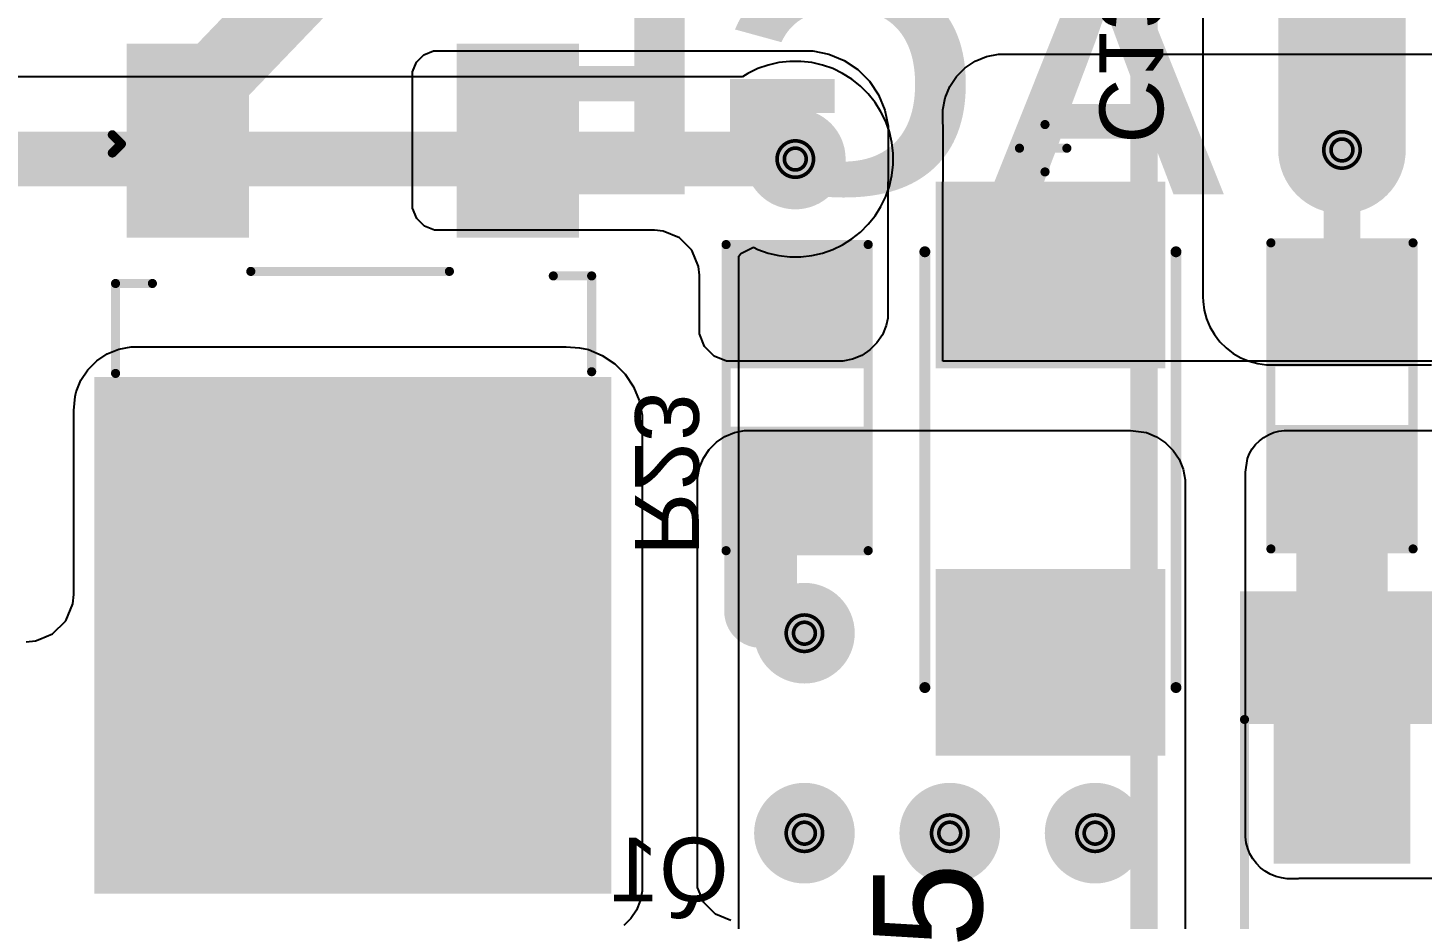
# Model space of a CAD drawing. Header units: inches. Extents: x 0 to 11.2, y -0.2 to 5.5.
# Drawn here: x 0.629 to 1.394, y 0.623 to 1.112 of the extents above; entities that cross this region are included whole.
import ezdxf

# ---------------------------------------------------------------- set-up
doc = ezdxf.new("R2010")
doc.units = ezdxf.units.IN
doc.header["$MEASUREMENT"] = 0
for name, color, linetype in [('Bottom Layer', 5, 'Continuous'), ('Bottom Overlay', 54, 'Continuous'), ('Bottom Paste', 16, 'Continuous'), ('Bottom Solder', 6, 'Continuous'), ('Drill Drawing', 1, 'Continuous'), ('Top Layer', 1, 'Continuous'), ('Top Overlay', 2, 'Continuous'), ('Top Solder', 216, 'Continuous'), ('Via Holes', 16, 'Continuous')]:
    doc.layers.add(name, color=color, linetype=linetype)
doc.styles.add('Arial', font='', dxfattribs={"height": 0.2})
doc.styles.add('Arial Black', font='', dxfattribs={"height": 0.2})
doc.styles.get('Arial').set_extended_font_data('Arial')
doc.styles.get('Arial Black').set_extended_font_data('Arial Black')

# ---------------------------------------------------------------- blocks, each defined once
blk = doc.blocks.new('FTEFD25_037_2')
at = {"layer": 'Top Overlay', "style": 'Arial'}
blk.add_text('5', height=0.06, dxfattribs=at).set_placement((-0.374, -0.41033))
blk = doc.blocks.new('R___1206_B_31')
at = {"layer": 'Bottom Layer'}
for points in [[(-0.08, 0.035), (-0.02, 0.035), (-0.02, -0.035), (-0.08, -0.035)], [(0.02, 0.035), (0.08, 0.035), (0.08, -0.035), (0.02, -0.035)]]:
    blk.add_hatch(color=5, dxfattribs=at).paths.add_polyline_path(points)
at = {"layer": 'Bottom Paste'}
for points in [[(-0.08, 0.035), (-0.02, 0.035), (-0.02, -0.035), (-0.08, -0.035)], [(0.02, 0.035), (0.08, 0.035), (0.08, -0.035), (0.02, -0.035)]]:
    blk.add_hatch(color=16, dxfattribs=at).paths.add_polyline_path(points)
at = {"layer": 'Bottom Solder'}
for points in [[(-0.084, 0.039), (-0.016, 0.039), (-0.016, -0.039), (-0.084, -0.039)], [(0.016, 0.039), (0.084, 0.039), (0.084, -0.039), (0.016, -0.039)]]:
    blk.add_hatch(color=6, dxfattribs=at).paths.add_polyline_path(points)
at = {"layer": 'Bottom Overlay'}
for points in [[(-0.084, 0.039, 0.005, 0.005, 0), (0.084, 0.039, 0.005, 0.005, 0)], [(-0.084, 0.039, 0.005, 0.005, 0), (-0.084, -0.039, 0.005, 0.005, 0)], [(0.084, 0.039, 0.005, 0.005, 0), (0.084, -0.039, 0.005, 0.005, 0)], [(-0.084, -0.039, 0.005, 0.005, 0), (0.084, -0.039, 0.005, 0.005, 0)]]:
    blk.add_lwpolyline(points, format="xyseb", dxfattribs=at)
for points in [[(-0.08525, 0.039, 0.0025, 0.0025, 1), (-0.08275, 0.039, 0.0025, 0.0025, 1)], [(-0.08525, 0.039, 0.0025, 0.0025, 1), (-0.08275, 0.039, 0.0025, 0.0025, 1)], [(0.08275, 0.039, 0.0025, 0.0025, 1), (0.08525, 0.039, 0.0025, 0.0025, 1)], [(0.08275, 0.039, 0.0025, 0.0025, 1), (0.08525, 0.039, 0.0025, 0.0025, 1)], [(-0.08525, -0.039, 0.0025, 0.0025, 1), (-0.08275, -0.039, 0.0025, 0.0025, 1)], [(-0.08525, -0.039, 0.0025, 0.0025, 1), (-0.08275, -0.039, 0.0025, 0.0025, 1)], [(0.08275, -0.039, 0.0025, 0.0025, 1), (0.08525, -0.039, 0.0025, 0.0025, 1)], [(0.08275, -0.039, 0.0025, 0.0025, 1), (0.08525, -0.039, 0.0025, 0.0025, 1)]]:
    blk.add_lwpolyline(points, format="xyseb", close=True, dxfattribs=at)
blk = doc.blocks.new('R___1206_B_35')
at = {"layer": 'Bottom Layer'}
for points in [[(-0.08, 0.035), (-0.02, 0.035), (-0.02, -0.035), (-0.08, -0.035)], [(0.02, 0.035), (0.08, 0.035), (0.08, -0.035), (0.02, -0.035)]]:
    blk.add_hatch(color=5, dxfattribs=at).paths.add_polyline_path(points)
at = {"layer": 'Bottom Paste'}
for points in [[(-0.08, 0.035), (-0.02, 0.035), (-0.02, -0.035), (-0.08, -0.035)], [(0.02, 0.035), (0.08, 0.035), (0.08, -0.035), (0.02, -0.035)]]:
    blk.add_hatch(color=16, dxfattribs=at).paths.add_polyline_path(points)
at = {"layer": 'Bottom Solder'}
for points in [[(-0.084, 0.039), (-0.016, 0.039), (-0.016, -0.039), (-0.084, -0.039)], [(0.016, 0.039), (0.084, 0.039), (0.084, -0.039), (0.016, -0.039)]]:
    blk.add_hatch(color=6, dxfattribs=at).paths.add_polyline_path(points)
at = {"layer": 'Bottom Overlay'}
for points in [[(-0.084, -0.039, 0.005, 0.005, 0), (-0.084, 0.039, 0.005, 0.005, 0)], [(0.084, 0.039, 0.005, 0.005, 0), (-0.084, 0.039, 0.005, 0.005, 0)], [(0.084, -0.039, 0.005, 0.005, 0), (0.084, 0.039, 0.005, 0.005, 0)], [(0.084, -0.039, 0.005, 0.005, 0), (-0.084, -0.039, 0.005, 0.005, 0)]]:
    blk.add_lwpolyline(points, format="xyseb", dxfattribs=at)
for points in [[(-0.08525, 0.039, 0.0025, 0.0025, 1), (-0.08275, 0.039, 0.0025, 0.0025, 1)], [(-0.08525, 0.039, 0.0025, 0.0025, 1), (-0.08275, 0.039, 0.0025, 0.0025, 1)], [(0.08275, 0.039, 0.0025, 0.0025, 1), (0.08525, 0.039, 0.0025, 0.0025, 1)], [(0.08275, 0.039, 0.0025, 0.0025, 1), (0.08525, 0.039, 0.0025, 0.0025, 1)], [(-0.08525, -0.039, 0.0025, 0.0025, 1), (-0.08275, -0.039, 0.0025, 0.0025, 1)], [(-0.08525, -0.039, 0.0025, 0.0025, 1), (-0.08275, -0.039, 0.0025, 0.0025, 1)], [(0.08275, -0.039, 0.0025, 0.0025, 1), (0.08525, -0.039, 0.0025, 0.0025, 1)], [(0.08275, -0.039, 0.0025, 0.0025, 1), (0.08525, -0.039, 0.0025, 0.0025, 1)]]:
    blk.add_lwpolyline(points, format="xyseb", close=True, dxfattribs=at)
blk = doc.blocks.new('TO_252_2L_B_50')
at = {"layer": 'Bottom Layer'}
for points in [[(-0.12008, 0.18504), (-0.06102, 0.18504), (-0.06102, 0.08661), (-0.12008, 0.08661)], [(0.06102, 0.18504), (0.12008, 0.18504), (0.12008, 0.08661), (0.06102, 0.08661)], [(-0.1378, 0.00197), (0.1378, 0.00197), (0.1378, -0.27362), (-0.1378, -0.27362)]]:
    blk.add_hatch(color=5, dxfattribs=at).paths.add_polyline_path(points)
at = {"layer": 'Bottom Paste'}
for points in [[(-0.12008, 0.18504), (-0.06102, 0.18504), (-0.06102, 0.08661), (-0.12008, 0.08661)], [(0.06102, 0.18504), (0.12008, 0.18504), (0.12008, 0.08661), (0.06102, 0.08661)], [(-0.1378, 0.00197), (0.1378, 0.00197), (0.1378, -0.27362), (-0.1378, -0.27362)]]:
    blk.add_hatch(color=16, dxfattribs=at).paths.add_polyline_path(points)
at = {"layer": 'Bottom Solder'}
for points in [[(-0.12408, 0.18904), (-0.05702, 0.18904), (-0.05702, 0.08261), (-0.12408, 0.08261)], [(0.05702, 0.18904), (0.12408, 0.18904), (0.12408, 0.08261), (0.05702, 0.08261)], [(-0.1418, 0.00597), (0.1418, 0.00597), (0.1418, -0.27762), (-0.1418, -0.27762)]]:
    blk.add_hatch(color=6, dxfattribs=at).paths.add_polyline_path(points)
at = {"layer": 'Bottom Overlay'}
for points in [[(-0.132, 0.129, 0.005, 0.005, 0), (-0.132, 0.139, 0.005, 0.005, 0)], [(-0.132, 0.139, 0.005, 0.005, 0), (-0.127, 0.134, 0.005, 0.005, 0)], [(-0.132, 0.129, 0.005, 0.005, 0), (-0.127, 0.134, 0.005, 0.005, 0)], [(-0.056, 0.064, 0.005, 0.005, 0), (0.053, 0.064, 0.005, 0.005, 0)], [(0.11, 0.06153, 0.005, 0.005, 0), (0.13105, 0.06153, 0.005, 0.005, 0)], [(0.13105, 0.00894, 0.005, 0.005, 0), (0.13105, 0.06153, 0.005, 0.005, 0)], [(-0.13022, 0.008, 0.005, 0.005, 0), (-0.13022, 0.05737, 0.005, 0.005, 0)], [(-0.13022, 0.05737, 0.005, 0.005, 0), (-0.11, 0.05737, 0.005, 0.005, 0)]]:
    blk.add_lwpolyline(points, format="xyseb", dxfattribs=at)
for points in [[(-0.13325, 0.139, 0.0025, 0.0025, 1), (-0.13075, 0.139, 0.0025, 0.0025, 1)], [(-0.13325, 0.139, 0.0025, 0.0025, 1), (-0.13075, 0.139, 0.0025, 0.0025, 1)], [(-0.13325, 0.129, 0.0025, 0.0025, 1), (-0.13075, 0.129, 0.0025, 0.0025, 1)], [(-0.13325, 0.129, 0.0025, 0.0025, 1), (-0.13075, 0.129, 0.0025, 0.0025, 1)], [(-0.12825, 0.134, 0.0025, 0.0025, 1), (-0.12575, 0.134, 0.0025, 0.0025, 1)], [(-0.12825, 0.134, 0.0025, 0.0025, 1), (-0.12575, 0.134, 0.0025, 0.0025, 1)], [(-0.05725, 0.064, 0.0025, 0.0025, 1), (-0.05475, 0.064, 0.0025, 0.0025, 1)], [(0.05175, 0.064, 0.0025, 0.0025, 1), (0.05425, 0.064, 0.0025, 0.0025, 1)], [(0.10875, 0.06153, 0.0025, 0.0025, 1), (0.11125, 0.06153, 0.0025, 0.0025, 1)], [(0.1298, 0.06153, 0.0025, 0.0025, 1), (0.1323, 0.06153, 0.0025, 0.0025, 1)], [(0.1298, 0.06153, 0.0025, 0.0025, 1), (0.1323, 0.06153, 0.0025, 0.0025, 1)], [(-0.13147, 0.05737, 0.0025, 0.0025, 1), (-0.12897, 0.05737, 0.0025, 0.0025, 1)], [(-0.13147, 0.05737, 0.0025, 0.0025, 1), (-0.12897, 0.05737, 0.0025, 0.0025, 1)], [(-0.11125, 0.05737, 0.0025, 0.0025, 1), (-0.10875, 0.05737, 0.0025, 0.0025, 1)], [(-0.13147, 0.008, 0.0025, 0.0025, 1), (-0.12897, 0.008, 0.0025, 0.0025, 1)], [(0.1298, 0.00894, 0.0025, 0.0025, 1), (0.1323, 0.00894, 0.0025, 0.0025, 1)]]:
    blk.add_lwpolyline(points, format="xyseb", close=True, dxfattribs=at)
blk = doc.blocks.new('C____C_B_69')
at = {"layer": 'Bottom Layer'}
for points in [[(-0.15354, 0.05906), (-0.05906, 0.05906), (-0.05906, -0.05906), (-0.15354, -0.05906)], [(0.05906, 0.05906), (0.15354, 0.05906), (0.15354, -0.05906), (0.05906, -0.05906)]]:
    blk.add_hatch(color=5, dxfattribs=at).paths.add_polyline_path(points)
at = {"layer": 'Bottom Paste'}
for points in [[(-0.15354, 0.05906), (-0.05906, 0.05906), (-0.05906, -0.05906), (-0.15354, -0.05906)], [(0.05906, 0.05906), (0.15354, 0.05906), (0.15354, -0.05906), (0.05906, -0.05906)]]:
    blk.add_hatch(color=16, dxfattribs=at).paths.add_polyline_path(points)
at = {"layer": 'Bottom Solder'}
for points in [[(-0.15754, 0.06306), (-0.05506, 0.06306), (-0.05506, -0.06306), (-0.15754, -0.06306)], [(0.05506, 0.06306), (0.15754, 0.06306), (0.15754, -0.06306), (0.05506, -0.06306)]]:
    blk.add_hatch(color=6, dxfattribs=at).paths.add_polyline_path(points)
at = {"layer": 'Bottom Overlay'}
for points in [[(0.12008, 0.0689, 0.006, 0.006, 0), (-0.1191, 0.0689, 0.006, 0.006, 0)], [(-0.17593, -0.01698, 0.005, 0.005, 0), (-0.17593, 0.00902, 0.005, 0.005, 0)], [(-0.16293, -0.00298, 0.005, 0.005, 0), (-0.18893, -0.00298, 0.005, 0.005, 0)], [(0.12008, -0.0689, 0.006, 0.006, 0), (-0.1191, -0.0689, 0.006, 0.006, 0)]]:
    blk.add_lwpolyline(points, format="xyseb", dxfattribs=at)
for points in [[(-0.1206, 0.0689, 0.003, 0.003, 1), (-0.1176, 0.0689, 0.003, 0.003, 1)], [(0.11858, 0.0689, 0.003, 0.003, 1), (0.12158, 0.0689, 0.003, 0.003, 1)], [(-0.17718, 0.00902, 0.0025, 0.0025, 1), (-0.17468, 0.00902, 0.0025, 0.0025, 1)], [(-0.19018, -0.00298, 0.0025, 0.0025, 1), (-0.18768, -0.00298, 0.0025, 0.0025, 1)], [(-0.16418, -0.00298, 0.0025, 0.0025, 1), (-0.16168, -0.00298, 0.0025, 0.0025, 1)], [(-0.17718, -0.01698, 0.0025, 0.0025, 1), (-0.17468, -0.01698, 0.0025, 0.0025, 1)], [(-0.1206, -0.0689, 0.003, 0.003, 1), (-0.1176, -0.0689, 0.003, 0.003, 1)], [(0.11858, -0.0689, 0.003, 0.003, 1), (0.12158, -0.0689, 0.003, 0.003, 1)]]:
    blk.add_lwpolyline(points, format="xyseb", close=True, dxfattribs=at)
blk = doc.blocks.new('SMA_B_87')
at = {"layer": 'Bottom Layer'}
for points in [[(-0.12795, 0.03346), (-0.02953, 0.03346), (-0.02953, -0.03346), (-0.12795, -0.03346)], [(0.02953, 0.03346), (0.12795, 0.03346), (0.12795, -0.03346), (0.02953, -0.03346)]]:
    blk.add_hatch(color=5, dxfattribs=at).paths.add_polyline_path(points)
at = {"layer": 'Bottom Overlay'}
for points in [[(-0.175, -0.05598), (-0.12906, -0.05598), (-0.12906, 0.05597), (-0.175, 0.05597)], [(-0.12992, 0.03638), (-0.1022, 0.03638), (-0.1022, 0.05598), (-0.12992, 0.05598)], [(-0.12992, -0.05598), (-0.1022, -0.05598), (-0.1022, -0.03638), (-0.12992, -0.03638)]]:
    blk.add_hatch(color=54, dxfattribs=at).paths.add_polyline_path(points)
at = {"layer": 'Bottom Paste'}
for points in [[(-0.12795, 0.03346), (-0.02953, 0.03346), (-0.02953, -0.03346), (-0.12795, -0.03346)], [(0.02953, 0.03346), (0.12795, 0.03346), (0.12795, -0.03346), (0.02953, -0.03346)]]:
    blk.add_hatch(color=16, dxfattribs=at).paths.add_polyline_path(points)
at = {"layer": 'Bottom Solder'}
for points in [[(-0.13195, 0.03746), (-0.02553, 0.03746), (-0.02553, -0.03746), (-0.13195, -0.03746)], [(0.02553, 0.03746), (0.13195, 0.03746), (0.13195, -0.03746), (0.02553, -0.03746)]]:
    blk.add_hatch(color=6, dxfattribs=at).paths.add_polyline_path(points)
at = {"layer": 'Bottom Overlay'}
for points in [[(0.08115, 0.05345, 0.005, 0.005, 0), (-0.10465, 0.05345, 0.005, 0.005, 0)], [(0.08115, 0.03985, 0.005, 0.005, 0), (0.08115, 0.05345, 0.005, 0.005, 0)], [(0.08115, -0.05345, 0.005, 0.005, 0), (0.08115, -0.03985, 0.005, 0.005, 0)], [(0.08115, -0.05345, 0.005, 0.005, 0), (-0.10465, -0.05345, 0.005, 0.005, 0)]]:
    blk.add_lwpolyline(points, format="xyseb", dxfattribs=at)
for points in [[(-0.1059, 0.05345, 0.0025, 0.0025, 1), (-0.1034, 0.05345, 0.0025, 0.0025, 1)], [(0.0799, 0.05345, 0.0025, 0.0025, 1), (0.0824, 0.05345, 0.0025, 0.0025, 1)], [(0.0799, 0.05345, 0.0025, 0.0025, 1), (0.0824, 0.05345, 0.0025, 0.0025, 1)], [(0.0799, 0.03985, 0.0025, 0.0025, 1), (0.0824, 0.03985, 0.0025, 0.0025, 1)], [(0.0799, -0.03985, 0.0025, 0.0025, 1), (0.0824, -0.03985, 0.0025, 0.0025, 1)], [(-0.1059, -0.05345, 0.0025, 0.0025, 1), (-0.1034, -0.05345, 0.0025, 0.0025, 1)], [(0.0799, -0.05345, 0.0025, 0.0025, 1), (0.0824, -0.05345, 0.0025, 0.0025, 1)], [(0.0799, -0.05345, 0.0025, 0.0025, 1), (0.0824, -0.05345, 0.0025, 0.0025, 1)]]:
    blk.add_lwpolyline(points, format="xyseb", close=True, dxfattribs=at)

msp = doc.modelspace()

# ---------------------------------------------------------------- hatches: boundary and pattern name
at = {"layer": 'Bottom Layer'}
h = msp.add_hatch(color=5, dxfattribs=at)
edge = h.paths.add_edge_path()
edge.add_arc((1.05, 1.04), 0.02362, 0, 360)
h = msp.add_hatch(color=5, dxfattribs=at)
edge = h.paths.add_edge_path()
edge.add_arc((1.35, 1.045), 0.02362, 0, 360)
h = msp.add_hatch(color=5, dxfattribs=at)
edge = h.paths.add_edge_path()
edge.add_arc((1.055, 0.77976), 0.02362, 0, 360)
h = msp.add_hatch(color=5, dxfattribs=at)
edge = h.paths.add_edge_path()
edge.add_arc((1.055, 0.67), 0.02362, 0, 360)
h = msp.add_hatch(color=5, dxfattribs=at)
edge = h.paths.add_edge_path()
edge.add_arc((1.13476, 0.67), 0.02362, 0, 360)
h = msp.add_hatch(color=5, dxfattribs=at)
edge = h.paths.add_edge_path()
edge.add_arc((1.21453, 0.67), 0.02362, 0, 360)
at = {"layer": 'Bottom Solder'}
h = msp.add_hatch(color=6, dxfattribs=at)
edge = h.paths.add_edge_path()
edge.add_arc((1.35, 1.045), 0.02762, 0, 360)
h = msp.add_hatch(color=6, dxfattribs=at)
edge = h.paths.add_edge_path()
edge.add_arc((1.05, 1.04), 0.02762, 0, 360)
h = msp.add_hatch(color=6, dxfattribs=at)
edge = h.paths.add_edge_path()
edge.add_arc((1.055, 0.77976), 0.02762, 0, 360)
h = msp.add_hatch(color=6, dxfattribs=at)
edge = h.paths.add_edge_path()
edge.add_arc((1.055, 0.67), 0.02762, 0, 360)
h = msp.add_hatch(color=6, dxfattribs=at)
edge = h.paths.add_edge_path()
edge.add_arc((1.13476, 0.67), 0.02762, 0, 360)
h = msp.add_hatch(color=6, dxfattribs=at)
edge = h.paths.add_edge_path()
edge.add_arc((1.21453, 0.67), 0.02762, 0, 360)
at = {"layer": 'Top Layer'}
h = msp.add_hatch(color=1, dxfattribs=at)
edge = h.paths.add_edge_path()
edge.add_arc((1.05, 1.04), 0.02362, 0, 360)
h = msp.add_hatch(color=1, dxfattribs=at)
edge = h.paths.add_edge_path()
edge.add_arc((1.35, 1.045), 0.02362, 0, 360)
h = msp.add_hatch(color=1, dxfattribs=at)
edge = h.paths.add_edge_path()
edge.add_arc((1.055, 0.77976), 0.02362, 0, 360)
h = msp.add_hatch(color=1, dxfattribs=at)
edge = h.paths.add_edge_path()
edge.add_arc((1.055, 0.67), 0.02362, 0, 360)
h = msp.add_hatch(color=1, dxfattribs=at)
edge = h.paths.add_edge_path()
edge.add_arc((1.13476, 0.67), 0.02362, 0, 360)
h = msp.add_hatch(color=1, dxfattribs=at)
edge = h.paths.add_edge_path()
edge.add_arc((1.21453, 0.67), 0.02362, 0, 360)
at = {"layer": 'Top Solder'}
h = msp.add_hatch(color=216, dxfattribs=at)
edge = h.paths.add_edge_path()
edge.add_arc((1.35, 1.045), 0.02762, 0, 360)
h = msp.add_hatch(color=216, dxfattribs=at)
edge = h.paths.add_edge_path()
edge.add_arc((1.05, 1.04), 0.02762, 0, 360)
h = msp.add_hatch(color=216, dxfattribs=at)
edge = h.paths.add_edge_path()
edge.add_arc((1.055, 0.77976), 0.02762, 0, 360)
h = msp.add_hatch(color=216, dxfattribs=at)
edge = h.paths.add_edge_path()
edge.add_arc((1.055, 0.67), 0.02762, 0, 360)
h = msp.add_hatch(color=216, dxfattribs=at)
edge = h.paths.add_edge_path()
edge.add_arc((1.13476, 0.67), 0.02762, 0, 360)
h = msp.add_hatch(color=216, dxfattribs=at)
edge = h.paths.add_edge_path()
edge.add_arc((1.21453, 0.67), 0.02762, 0, 360)
at = {"layer": 'Via Holes'}
h = msp.add_hatch(color=7, dxfattribs=at)
edge = h.paths.add_edge_path()
edge.add_arc((1.35, 1.045), 0.01181, 0, 360)
h = msp.add_hatch(color=7, dxfattribs=at)
edge = h.paths.add_edge_path()
edge.add_arc((1.05, 1.04), 0.01181, 0, 360)
h = msp.add_hatch(color=7, dxfattribs=at)
edge = h.paths.add_edge_path()
edge.add_arc((1.055, 0.77976), 0.01181, 0, 360)
h = msp.add_hatch(color=7, dxfattribs=at)
edge = h.paths.add_edge_path()
edge.add_arc((1.055, 0.67), 0.01181, 0, 360)
h = msp.add_hatch(color=7, dxfattribs=at)
edge = h.paths.add_edge_path()
edge.add_arc((1.13476, 0.67), 0.01181, 0, 360)
h = msp.add_hatch(color=7, dxfattribs=at)
edge = h.paths.add_edge_path()
edge.add_arc((1.21453, 0.67), 0.01181, 0, 360)

# ---------------------------------------------------------------- linework, layer by layer
at = {"layer": 'Bottom Layer'}
for p, q in [((0.84219, 1.09314), (0.84623, 1.09718)), ((0.84623, 1.09718), (0.85151, 1.09937)), ((0.85151, 1.09937), (0.85437, 1.09937)), ((0.85437, 1.09937), (1.05512, 1.09937)), ((0.85437, 1.09937), (0.85437, 1.09937)), ((1.05512, 1.09937), (1.05963, 1.09937)), ((1.05963, 1.09937), (1.06848, 1.09761)), ((1.06848, 1.09761), (1.07682, 1.09416)), ((1.07682, 1.09416), (1.08433, 1.08914)), ((1.14879, 1.09375), (1.15496, 1.09631)), ((1.15496, 1.09631), (1.16151, 1.09761)), ((1.16151, 1.09761), (1.16485, 1.09761)), ((1.16485, 1.09761), (1.42739, 1.09761)), ((1.16485, 1.09761), (1.16485, 1.09761)), ((0.84, 1.08786), (0.84219, 1.09314)), ((0.84, 1.085), (0.84, 1.08786)), ((1.08433, 1.08914), (1.09071, 1.08276)), ((1.13851, 1.08532), (1.14324, 1.09004)), ((1.14324, 1.09004), (1.14879, 1.09375)), ((0.84, 1.01595), (0.84, 1.085)), ((1.09071, 1.08276), (1.09573, 1.07525)), ((1.13225, 1.07359), (1.1348, 1.07976)), ((1.1348, 1.07976), (1.13851, 1.08532)), ((1.09573, 1.07525), (1.09918, 1.06691)), ((1.13094, 1.06704), (1.13225, 1.07359)), ((1.09918, 1.06691), (1.10094, 1.05806)), ((1.13094, 1.06002), (1.13094, 1.06704)), ((1.10094, 1.05806), (1.10094, 1.05354)), ((1.1312, 1.05806), (1.13094, 1.06002)), ((1.1312, 1.05354), (1.1312, 1.05806)), ((1.10094, 1.05354), (1.10094, 1.05354)), ((1.10094, 1.05354), (1.10094, 1.02861)), ((1.1312, 1.02861), (1.1312, 1.05354)), ((1.1312, 1.05354), (1.1312, 1.05354)), ((1.10094, 1.02861), (1.10069, 1.02664)), ((1.10069, 1.02664), (1.10069, 1.02354)), ((1.13094, 1.02664), (1.1312, 1.02861)), ((1.13094, 0.92906), (1.13094, 1.02664)), ((1.10069, 1.02354), (1.10069, 0.95262)), ((0.84, 1.01296), (0.84, 1.01595)), ((0.84228, 1.00745), (0.84, 1.01296)), ((0.8465, 1.00323), (0.84228, 1.00745)), ((0.85202, 1.00095), (0.8465, 1.00323)), ((0.97271, 1.00095), (0.85202, 1.00095)), ((0.97752, 1.00047), (0.97271, 1.00095)), ((0.98641, 0.99679), (0.97752, 1.00047)), ((0.99321, 0.98999), (0.98641, 0.99679)), ((0.99689, 0.98111), (0.99321, 0.98999)), ((0.99736, 0.9763), (0.99689, 0.98111)), ((0.99736, 0.94769), (0.99736, 0.9763)), ((1.10069, 0.95262), (1.09988, 0.94859)), ((0.99736, 0.94399), (0.99736, 0.94769)), ((1.0002, 0.93714), (0.99736, 0.94399)), ((1.09781, 0.94357), (1.09479, 0.93906)), ((1.09988, 0.94859), (1.09781, 0.94357)), ((0.67242, 0.93302), (0.67879, 0.93566)), ((0.67879, 0.93566), (0.68555, 0.937)), ((0.68555, 0.937), (0.689, 0.937)), ((0.689, 0.937), (0.92429, 0.937)), ((0.92429, 0.937), (0.92429, 0.937)), ((0.92429, 0.937), (0.92429, 0.937)), ((0.92429, 0.937), (0.92429, 0.937)), ((0.92429, 0.937), (0.93165, 0.93635)), ((0.93165, 0.93635), (0.93645, 0.9354)), ((0.93645, 0.9354), (0.94405, 0.93225)), ((1.00544, 0.93189), (1.0002, 0.93714)), ((1.09094, 0.93521), (1.08643, 0.93219)), ((1.09479, 0.93906), (1.09094, 0.93521)), ((0.66181, 0.92431), (0.66669, 0.92919)), ((0.66669, 0.92919), (0.67242, 0.93302)), ((0.94405, 0.93225), (0.95088, 0.92769)), ((0.95088, 0.92769), (0.95669, 0.92188)), ((1.01229, 0.92906), (1.00544, 0.93189)), ((1.07336, 0.92906), (1.01229, 0.92906)), ((1.07608, 0.92906), (1.07336, 0.92906)), ((1.07336, 0.92906), (1.07336, 0.92906)), ((1.08141, 0.93012), (1.07608, 0.92906)), ((1.08643, 0.93219), (1.08141, 0.93012)), ((1.2575, 0.92906), (1.13094, 0.92906)), ((1.43, 0.92905), (1.2575, 0.92906)), ((0.65534, 0.91221), (0.65798, 0.91858)), ((0.65798, 0.91858), (0.66181, 0.92431)), ((0.95669, 0.92188), (0.96125, 0.91505)), ((0.65484, 0.90965), (0.65534, 0.91221)), ((0.96125, 0.91505), (0.9644, 0.90745)), ((0.654, 0.902), (0.65484, 0.90965)), ((0.9644, 0.90745), (0.966, 0.89939)), ((0.654, 0.801), (0.654, 0.902)), ((0.654, 0.902), (0.654, 0.902)), ((0.966, 0.89939), (0.966, 0.89529)), ((0.966, 0.89529), (0.966, 0.641)), ((1.00667, 0.88459), (1.01137, 0.88773)), ((1.01137, 0.88773), (1.0166, 0.8899)), ((1.0166, 0.8899), (1.02215, 0.891)), ((1.02215, 0.891), (1.02498, 0.891)), ((1.02498, 0.891), (1.234, 0.891)), ((1.234, 0.891), (1.234, 0.891)), ((1.234, 0.891), (1.234, 0.891)), ((1.234, 0.891), (1.234, 0.891)), ((1.234, 0.891), (1.24135, 0.89013)), ((1.24135, 0.89013), (1.24275, 0.88985)), ((1.24275, 0.88985), (1.24821, 0.88759)), ((1.24821, 0.88759), (1.25312, 0.8843)), ((1.3071, 0.8872), (1.30969, 0.88869)), ((1.30969, 0.88869), (1.31245, 0.88984)), ((1.31245, 0.88984), (1.31533, 0.89061)), ((1.31533, 0.89061), (1.31829, 0.891)), ((1.31829, 0.891), (1.31979, 0.891)), ((1.31979, 0.891), (1.42799, 0.891)), ((0.99953, 0.87588), (1.00267, 0.88059)), ((1.00267, 0.88059), (1.00667, 0.88459)), ((1.25312, 0.8843), (1.2573, 0.88012)), ((1.2573, 0.88012), (1.26059, 0.87521)), ((1.29931, 0.87831), (1.3008, 0.8809)), ((1.3008, 0.8809), (1.30262, 0.88327)), ((1.30262, 0.88327), (1.30473, 0.88538)), ((1.30473, 0.88538), (1.3071, 0.8872)), ((0.99736, 0.87066), (0.99953, 0.87588)), ((1.26059, 0.87521), (1.26285, 0.86975)), ((1.297, 0.86821), (1.29823, 0.87571)), ((1.29823, 0.87571), (1.29931, 0.87831)), ((0.99626, 0.86511), (0.99736, 0.87066)), ((0.99626, 0.64462), (0.99626, 0.86511)), ((1.26285, 0.86975), (1.264, 0.86395)), ((1.297, 0.66793), (1.297, 0.86821)), ((1.264, 0.86395), (1.264, 0.861)), ((1.264, 0.861), (1.264, 0.279)), ((0.64962, 0.78655), (0.6535, 0.79593)), ((0.6535, 0.79593), (0.654, 0.801)), ((0.64244, 0.77938), (0.64962, 0.78655)), ((0.628, 0.775), (0.63307, 0.7755)), ((0.63307, 0.7755), (0.63539, 0.77646)), ((0.63539, 0.77646), (0.64244, 0.77938)), ((1.29742, 0.66474), (1.297, 0.66793)), ((1.29825, 0.66163), (1.29742, 0.66474)), ((1.29948, 0.65866), (1.29825, 0.66163)), ((1.30109, 0.65587), (1.29948, 0.65866)), ((1.30305, 0.65332), (1.30109, 0.65587)), ((1.30532, 0.65105), (1.30305, 0.65332)), ((1.30787, 0.64909), (1.30532, 0.65105)), ((0.99627, 0.64027), (0.99626, 0.64462)), ((1.31066, 0.64748), (1.30787, 0.64909)), ((1.31363, 0.64625), (1.31066, 0.64748)), ((1.31674, 0.64542), (1.31363, 0.64625)), ((1.31993, 0.645), (1.31674, 0.64542)), ((1.32154, 0.645), (1.31993, 0.645)), ((1.32592, 0.645), (1.32154, 0.645)), ((1.3265, 0.64507), (1.32592, 0.645)), ((1.3271, 0.64505), (1.3265, 0.64507)), ((1.32769, 0.64509), (1.3271, 0.64505)), ((1.42765, 0.64509), (1.32769, 0.64509)), ((0.966, 0.63824), (0.96492, 0.63283)), ((0.966, 0.641), (0.966, 0.641)), ((0.966, 0.641), (0.966, 0.63824)), ((0.99976, 0.63193), (0.99627, 0.64027)), ((0.96281, 0.62774), (0.95975, 0.62315)), ((0.96492, 0.63283), (0.96281, 0.62774)), ((1.00618, 0.62556), (0.99976, 0.63193)), ((0.95975, 0.62315), (0.95585, 0.61925)), ((1.01454, 0.62213), (1.00618, 0.62556))]:
    msp.add_line(p, q, dxfattribs=at)
for points in [[(0.71893, 1.07133, 0.04, 0.04, 0), (0.79321, 1.14865, 0.04, 0.04, 0)], [(1.35, 0.96, 0.02, 0.02, 0), (1.35, 1.045, 0.02, 0.02, 0)], [(1.35, 0.70648, 0.05, 0.05, 0), (1.35, 0.86, 0.05, 0.05, 0)], [(1.031, 0.79171, 0.04, 0.04, 0), (1.031, 0.85906, 0.04, 0.04, 0)]]:
    msp.add_lwpolyline(points, format="xyseb", dxfattribs=at)
for points in [[(0.70893, 1.07133, 0.02, 0.02, 1), (0.72893, 1.07133, 0.02, 0.02, 1)], [(1.345, 1.045, 0.01, 0.01, 1), (1.355, 1.045, 0.01, 0.01, 1)], [(1.345, 0.96, 0.01, 0.01, 1), (1.355, 0.96, 0.01, 0.01, 1)], [(1.3375, 0.86, 0.025, 0.025, 1), (1.3625, 0.86, 0.025, 0.025, 1)], [(1.021, 0.85906, 0.02, 0.02, 1), (1.041, 0.85906, 0.02, 0.02, 1)], [(1.021, 0.79171, 0.02, 0.02, 1), (1.041, 0.79171, 0.02, 0.02, 1)], [(1.3375, 0.70648, 0.025, 0.025, 1), (1.3625, 0.70648, 0.025, 0.025, 1)]]:
    msp.add_lwpolyline(points, format="xyseb", close=True, dxfattribs=at)
at = {"layer": 'Drill Drawing'}
for points in [[(1.36, 1.045, 0.002, 0.002, 1), (1.34, 1.045, 0.002, 0.002, 1)], [(1.06, 1.04, 0.002, 0.002, 1), (1.04, 1.04, 0.002, 0.002, 1)], [(1.356, 1.045, 0.002, 0.002, 1), (1.344, 1.045, 0.002, 0.002, 1)], [(1.0395, 1.04, 0.001, 0.001, 1), (1.0405, 1.04, 0.001, 0.001, 1)], [(1.056, 1.04, 0.002, 0.002, 1), (1.044, 1.04, 0.002, 0.002, 1)], [(1.0435, 1.04, 0.001, 0.001, 1), (1.0445, 1.04, 0.001, 0.001, 1)], [(1.0555, 1.04, 0.001, 0.001, 1), (1.0565, 1.04, 0.001, 0.001, 1)], [(1.0595, 1.04, 0.001, 0.001, 1), (1.0605, 1.04, 0.001, 0.001, 1)], [(1.3395, 1.045, 0.001, 0.001, 1), (1.3405, 1.045, 0.001, 0.001, 1)], [(1.3435, 1.045, 0.001, 0.001, 1), (1.3445, 1.045, 0.001, 0.001, 1)], [(1.3555, 1.045, 0.001, 0.001, 1), (1.3565, 1.045, 0.001, 0.001, 1)], [(1.3595, 1.045, 0.001, 0.001, 1), (1.3605, 1.045, 0.001, 0.001, 1)], [(1.065, 0.77976, 0.002, 0.002, 1), (1.045, 0.77976, 0.002, 0.002, 1)], [(1.0445, 0.77976, 0.001, 0.001, 1), (1.0455, 0.77976, 0.001, 0.001, 1)], [(1.061, 0.77976, 0.002, 0.002, 1), (1.049, 0.77976, 0.002, 0.002, 1)], [(1.0485, 0.77976, 0.001, 0.001, 1), (1.0495, 0.77976, 0.001, 0.001, 1)], [(1.0605, 0.77976, 0.001, 0.001, 1), (1.0615, 0.77976, 0.001, 0.001, 1)], [(1.0645, 0.77976, 0.001, 0.001, 1), (1.0655, 0.77976, 0.001, 0.001, 1)], [(1.065, 0.67, 0.002, 0.002, 1), (1.045, 0.67, 0.002, 0.002, 1)], [(1.14476, 0.67, 0.002, 0.002, 1), (1.12476, 0.67, 0.002, 0.002, 1)], [(1.22453, 0.67, 0.002, 0.002, 1), (1.20453, 0.67, 0.002, 0.002, 1)], [(1.061, 0.67, 0.002, 0.002, 1), (1.049, 0.67, 0.002, 0.002, 1)], [(1.14076, 0.67, 0.002, 0.002, 1), (1.12876, 0.67, 0.002, 0.002, 1)], [(1.22053, 0.67, 0.002, 0.002, 1), (1.20853, 0.67, 0.002, 0.002, 1)], [(1.0445, 0.67, 0.001, 0.001, 1), (1.0455, 0.67, 0.001, 0.001, 1)], [(1.0485, 0.67, 0.001, 0.001, 1), (1.0495, 0.67, 0.001, 0.001, 1)], [(1.0605, 0.67, 0.001, 0.001, 1), (1.0615, 0.67, 0.001, 0.001, 1)], [(1.0645, 0.67, 0.001, 0.001, 1), (1.0655, 0.67, 0.001, 0.001, 1)], [(1.12426, 0.67, 0.001, 0.001, 1), (1.12526, 0.67, 0.001, 0.001, 1)], [(1.12826, 0.67, 0.001, 0.001, 1), (1.12926, 0.67, 0.001, 0.001, 1)], [(1.14026, 0.67, 0.001, 0.001, 1), (1.14126, 0.67, 0.001, 0.001, 1)], [(1.14426, 0.67, 0.001, 0.001, 1), (1.14526, 0.67, 0.001, 0.001, 1)], [(1.20403, 0.67, 0.001, 0.001, 1), (1.20503, 0.67, 0.001, 0.001, 1)], [(1.20803, 0.67, 0.001, 0.001, 1), (1.20903, 0.67, 0.001, 0.001, 1)], [(1.22003, 0.67, 0.001, 0.001, 1), (1.22103, 0.67, 0.001, 0.001, 1)], [(1.22403, 0.67, 0.001, 0.001, 1), (1.22503, 0.67, 0.001, 0.001, 1)]]:
    msp.add_lwpolyline(points, format="xyseb", close=True, dxfattribs=at)
at = {"layer": 'Top Layer'}
for p, q in [((1.27371, 1.1605), (1.27371, 0.96434)), ((1.02402, 1.08701), (1.02098, 1.0851)), ((1.02945, 1.08962), (1.02402, 1.08701)), ((1.03513, 1.09161), (1.02945, 1.08962)), ((1.041, 1.09295), (1.03513, 1.09161)), ((1.04699, 1.09362), (1.041, 1.09295)), ((1.05301, 1.09362), (1.04699, 1.09362)), ((1.059, 1.09295), (1.05301, 1.09362)), ((1.06487, 1.09161), (1.059, 1.09295)), ((1.07055, 1.08962), (1.06487, 1.09161)), ((1.07598, 1.08701), (1.07055, 1.08962)), ((1.08108, 1.0838), (1.07598, 1.08701)), ((1.02098, 1.0851), (0.5293, 1.0851)), ((1.08579, 1.08005), (1.08108, 1.0838)), ((1.09005, 1.07579), (1.08579, 1.08005)), ((1.0938, 1.07108), (1.09005, 1.07579)), ((1.09701, 1.06598), (1.0938, 1.07108)), ((1.09962, 1.06055), (1.09701, 1.06598)), ((1.10161, 1.05487), (1.09962, 1.06055)), ((1.10295, 1.049), (1.10161, 1.05487)), ((1.10362, 1.04301), (1.10295, 1.049)), ((1.10362, 1.03699), (1.10362, 1.04301)), ((1.10295, 1.031), (1.10362, 1.03699)), ((1.10161, 1.02513), (1.10295, 1.031)), ((1.09701, 1.01402), (1.09962, 1.01945)), ((1.09962, 1.01945), (1.10161, 1.02513)), ((1.0938, 1.00892), (1.09701, 1.01402)), ((1.08579, 0.99995), (1.09005, 1.00421)), ((1.09005, 1.00421), (1.0938, 1.00892)), ((1.07598, 0.99299), (1.08108, 0.9962)), ((1.08108, 0.9962), (1.08579, 0.99995)), ((1.019, 0.9867), (1.0201, 0.98808)), ((1.0201, 0.98808), (1.027, 0.99156)), ((1.027, 0.99156), (1.02945, 0.99038)), ((1.02945, 0.99038), (1.03513, 0.98839)), ((1.03513, 0.98839), (1.041, 0.98705)), ((1.041, 0.98705), (1.04699, 0.98638)), ((1.05301, 0.98638), (1.059, 0.98705)), ((1.059, 0.98705), (1.06487, 0.98839)), ((1.06487, 0.98839), (1.07055, 0.99038)), ((1.07055, 0.99038), (1.07598, 0.99299)), ((1.019, 0.519), (1.019, 0.9867)), ((1.04699, 0.98638), (1.05301, 0.98638)), ((1.27371, 0.96434), (1.27379, 0.9619)), ((1.27379, 0.9619), (1.27443, 0.95707)), ((1.27443, 0.95707), (1.27569, 0.95236)), ((1.27569, 0.95236), (1.27756, 0.94785)), ((1.27756, 0.94785), (1.28, 0.94363)), ((1.28, 0.94363), (1.28296, 0.93976)), ((1.28296, 0.93976), (1.28641, 0.93631)), ((1.28641, 0.93631), (1.29028, 0.93334)), ((1.29028, 0.93334), (1.29451, 0.9309)), ((1.29451, 0.9309), (1.29901, 0.92903)), ((1.29901, 0.92903), (1.30373, 0.92777)), ((1.30373, 0.92777), (1.30856, 0.92713)), ((1.30856, 0.92713), (1.311, 0.92705)), ((1.311, 0.92705), (1.39905, 0.92705))]:
    msp.add_line(p, q, dxfattribs=at)
for points in [[(1.35, 1.045, 0.07, 0.07, 0), (1.35, 1.27347, 0.07, 0.07, 0)], [(0.50945, 1.04, 0.03, 0.03, 0), (1.05, 1.04, 0.03, 0.03, 0)]]:
    msp.add_lwpolyline(points, format="xyseb", dxfattribs=at)
for points in [[(1.3325, 1.045, 0.035, 0.035, 1), (1.3675, 1.045, 0.035, 0.035, 1)], [(1.0425, 1.04, 0.015, 0.015, 1), (1.0575, 1.04, 0.015, 0.015, 1)]]:
    msp.add_lwpolyline(points, format="xyseb", close=True, dxfattribs=at)
at = {"layer": 'Top Overlay'}
msp.add_lwpolyline([(1.24135, 0.4495, 0.015, 0.015, 0), (1.24135, 1.5125, 0.015, 0.015, 0)], format="xyseb", dxfattribs=at)

# ---------------------------------------------------------------- block references
for name, p, rotation in [('FTEFD25_037_2', (0.74222, 0.98109), 90), ('C____C_B_69', (1.19, 0.87), 270), ('R___1206_B_31', (1.051, 0.90906), 90), ('R___1206_B_35', (1.35, 0.91), 270), ('SMA_B_87', (1.35, 0.62774), 270)]:
    msp.add_blockref(name, p, dxfattribs=dict(rotation=rotation))
msp.add_blockref('TO_252_2L_B_50', (0.80719, 0.91433))

# ---------------------------------------------------------------- texts
at = {"layer": 'Bottom Overlay', "text_generation_flag": 2}
for s, height, rotation, style, p in [('HIGH VOLTAGE', 0.12, 360, 'Arial Black', (2.33456, 1.02059)), ('C13', 0.035, 270, 'Arial', (1.21693, 1.0485)), ('R23', 0.035, 270, 'Arial', (0.96206, 0.8224))]:
    msp.add_text(s, height=height, rotation=rotation, dxfattribs=dict(at, style=style)).set_placement(p)
at = {"layer": 'Bottom Overlay', "style": 'Arial', "text_generation_flag": 2}
msp.add_text('Q1', height=0.035, dxfattribs=at).set_placement((1.01333, 0.63251))

doc.saveas('drawing.dxf')
